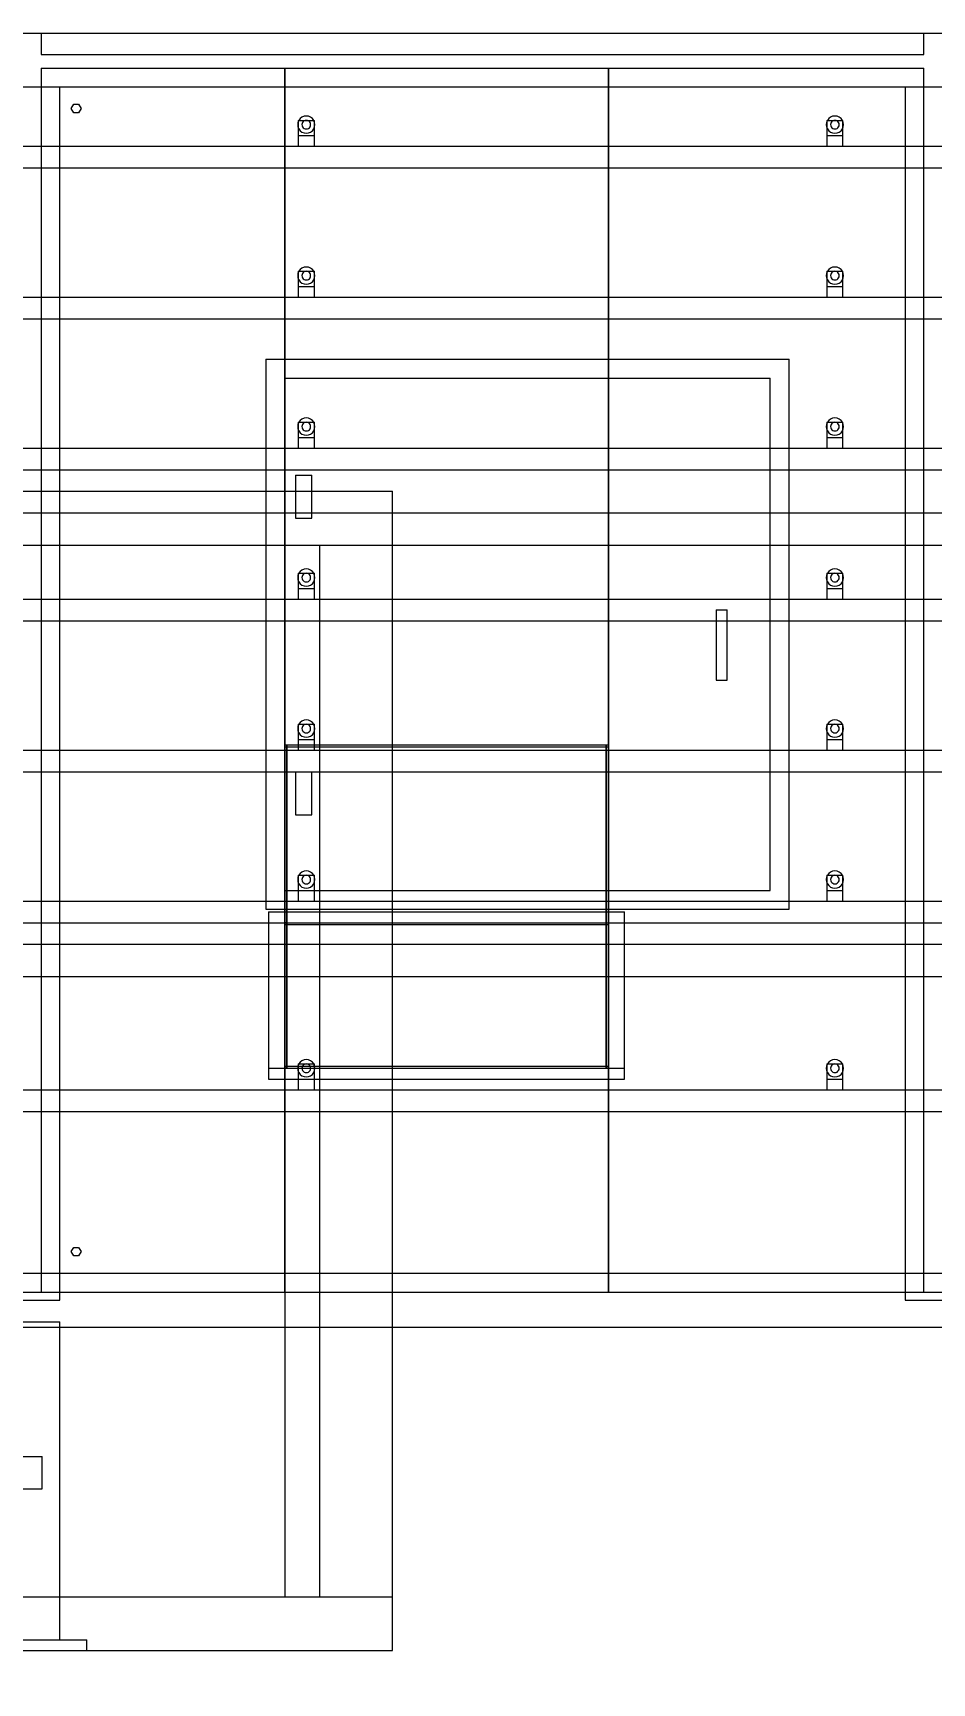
# Model space of a CAD drawing. Header units: millimetres. Extents: x -2500 to 58855, y -53268 to 6837.
# Drawn here: x 41050 to 42717, y -60 to 3000 of the extents above; entities that cross this region are included whole.
import ezdxf

# ---------------------------------------------------------------- set-up
doc = ezdxf.new("R2010")
doc.units = ezdxf.units.MM
doc.layers.add('COTAS_P', color=1, linetype='Continuous', lineweight=0)
doc.layers.add('lateral_secador', color=7, linetype='Continuous', lineweight=0)
doc.dimstyles.new('R19_100', dxfattribs={"dimtxt": 250, "dimasz": 150, "dimexe": 150, "dimexo": 80, "dimgap": 100, "dimtad": 1, "dimtih": 1, "dimtoh": 1, "dimdsep": 46, "dimcen": 0.09, "dimadec": 0, "dimazin": 0, "dimtfac": 1, "dimtdec": 4, "dimtofl": 0, "dimtmove": 0, "dimatfit": 3, "dimfxl": 1, "dimtolj": 1, "dimtzin": 0, "dimarcsym": 0})

# ---------------------------------------------------------------- blocks, each defined once
blk = doc.blocks.new('*D22')
at = {"layer": 'COTAS_P', "color": 0, "lineweight": -2, "transparency": 16777216}
for p, q in [((37717.1, -80), (37717.1, -1050)), ((57717.1, -80), (57717.1, -1050)), ((37867.1, -900), (57567.1, -900))]:
    blk.add_line(p, q, dxfattribs=at)
at = {"layer": 'COTAS_P', "color": 0, "transparency": 16777216}
for points in [[(37867.1, -875), (37867.1, -925), (37717.1, -900)], [(57567.1, -875), (57567.1, -925), (57717.1, -900)]]:
    blk.add_solid(points, dxfattribs=at)
at = {"layer": 'Defpoints', "color": 0, "transparency": 16777216}
for p in [(37717.1, 0), (57717.1, 0), (57717.1, -900)]:
    blk.add_point(p, dxfattribs=at)
blk = doc.blocks.new('*D24')
at = {"layer": 'COTAS_P', "color": 0, "lineweight": -2, "transparency": 16777216}
for p, q in [((112.7, -80), (112.7, -2650)), ((58855.1, -80), (58855.1, -2650)), ((262.7, -2500), (58705.1, -2500))]:
    blk.add_line(p, q, dxfattribs=at)
at = {"layer": 'COTAS_P', "color": 0, "transparency": 16777216}
for points in [[(262.7, -2475), (262.7, -2525), (112.7, -2500)], [(58705.1, -2475), (58705.1, -2525), (58855.1, -2500)]]:
    blk.add_solid(points, dxfattribs=at)
at = {"layer": 'Defpoints', "color": 0, "transparency": 16777216}
for p in [(112.7, 0), (58855.1, 0), (58855.1, -2500)]:
    blk.add_point(p, dxfattribs=at)

msp = doc.modelspace()

# ---------------------------------------------------------------- linework, layer by layer
at = {"layer": 'lateral_secador'}
for p, q in [((37717.116, 3000), (57717.116, 3000)), ((41065.449, 3000), (42702.116, 3000)), ((41065.449, 3000), (41065.449, 2960)), ((42702.116, 2960), (42702.116, 3000)), ((41065.449, 2960), (42702.116, 2960)), ((41065.449, 2935), (42702.116, 2935)), ((41065.449, 2935), (41065.449, 665)), ((41065.449, 2935), (41517.116, 2935)), ((41517.116, 665), (41517.116, 2935)), ((41517.116, 2935), (42117.116, 2935)), ((41517.116, 2935), (41517.116, 1350)), ((42117.116, 2935), (42702.116, 2935)), ((42117.116, 2935), (42117.116, 665)), ((42117.116, 1350), (42117.116, 2935)), ((42702.116, 665), (42702.116, 2935)), ((37717.116, 2900), (57717.116, 2900)), ((41000.449, 2900), (41100.449, 2900)), ((41100.449, 650), (41100.449, 2900)), ((42667.116, 2900), (42767.116, 2900)), ((42667.116, 2900), (42667.116, 650)), ((41121.449, 2860), (41125.949, 2867.794)), ((41125.949, 2852.206), (41121.449, 2860)), ((41125.949, 2867.794), (41134.949, 2867.794)), ((41134.949, 2852.206), (41125.949, 2852.206)), ((41134.949, 2867.794), (41139.449, 2860)), ((41139.449, 2860), (41134.949, 2852.206)), ((41557.116, 2846), (41552.975, 2845.455)), ((41561.257, 2845.455), (41557.116, 2846)), ((42537.116, 2846), (42532.975, 2845.455)), ((42541.257, 2845.455), (42537.116, 2846)), ((41541.661, 2834.141), (41541.116, 2830)), ((41541.116, 2830), (41541.661, 2825.859)), ((41543.259, 2838), (41541.661, 2834.141)), ((41541.661, 2825.859), (41543.259, 2822)), ((41542.116, 2838), (41572.116, 2838)), ((41542.116, 2838), (41542.116, 2810)), ((41545.802, 2841.314), (41543.259, 2838)), ((41543.259, 2822), (41545.802, 2818.686)), ((41549.116, 2843.856), (41545.802, 2841.314)), ((41545.802, 2818.686), (41549.116, 2816.144)), ((41552.975, 2845.455), (41549.116, 2843.856)), ((41549.388, 2832.071), (41549.116, 2830)), ((41549.116, 2830), (41549.388, 2827.929)), ((41549.116, 2816.144), (41552.975, 2814.545)), ((41550.188, 2834), (41549.388, 2832.071)), ((41549.388, 2827.929), (41550.188, 2826)), ((41551.459, 2835.657), (41550.188, 2834)), ((41550.188, 2826), (41551.459, 2824.343)), ((41553.116, 2836.928), (41551.459, 2835.657)), ((41551.459, 2824.343), (41553.116, 2823.072)), ((41555.045, 2837.727), (41553.116, 2836.928)), ((41553.116, 2823.072), (41555.045, 2822.273)), ((41557.116, 2838), (41555.045, 2837.727)), ((41555.045, 2822.273), (41557.116, 2822)), ((41559.186, 2837.727), (41557.116, 2838)), ((41557.116, 2822), (41559.186, 2822.273)), ((41561.116, 2836.928), (41559.186, 2837.727)), ((41559.186, 2822.273), (41561.116, 2823.072)), ((41562.773, 2835.657), (41561.116, 2836.928)), ((41561.116, 2823.072), (41562.773, 2824.343)), ((41565.116, 2843.856), (41561.257, 2845.455)), ((41561.257, 2814.545), (41565.116, 2816.144)), ((41564.044, 2834), (41562.773, 2835.657)), ((41562.773, 2824.343), (41564.044, 2826)), ((41564.843, 2832.071), (41564.044, 2834)), ((41564.044, 2826), (41564.843, 2827.929)), ((41565.116, 2830), (41564.843, 2832.071)), ((41564.843, 2827.929), (41565.116, 2830)), ((41568.43, 2841.314), (41565.116, 2843.856)), ((41565.116, 2816.144), (41568.43, 2818.686)), ((41570.972, 2838), (41568.43, 2841.314)), ((41568.43, 2818.686), (41570.972, 2822)), ((41572.571, 2834.141), (41570.972, 2838)), ((41570.972, 2822), (41572.571, 2825.859)), ((41572.116, 2810), (41572.116, 2838)), ((41573.116, 2830), (41572.571, 2834.141)), ((41572.571, 2825.859), (41573.116, 2830)), ((42521.661, 2834.141), (42521.116, 2830)), ((42521.116, 2830), (42521.661, 2825.859)), ((42523.259, 2838), (42521.661, 2834.141)), ((42521.661, 2825.859), (42523.259, 2822)), ((42522.116, 2838), (42552.116, 2838)), ((42522.116, 2838), (42522.116, 2810)), ((42525.802, 2841.314), (42523.259, 2838)), ((42523.259, 2822), (42525.802, 2818.686)), ((42529.116, 2843.856), (42525.802, 2841.314)), ((42525.802, 2818.686), (42529.116, 2816.144)), ((42532.975, 2845.455), (42529.116, 2843.856)), ((42529.388, 2832.071), (42529.116, 2830)), ((42529.116, 2830), (42529.388, 2827.929)), ((42529.116, 2816.144), (42532.975, 2814.545)), ((42530.188, 2834), (42529.388, 2832.071)), ((42529.388, 2827.929), (42530.188, 2826)), ((42531.459, 2835.657), (42530.188, 2834)), ((42530.188, 2826), (42531.459, 2824.343)), ((42533.116, 2836.928), (42531.459, 2835.657)), ((42531.459, 2824.343), (42533.116, 2823.072)), ((42535.045, 2837.727), (42533.116, 2836.928)), ((42533.116, 2823.072), (42535.045, 2822.273)), ((42537.116, 2838), (42535.045, 2837.727)), ((42535.045, 2822.273), (42537.116, 2822)), ((42539.186, 2837.727), (42537.116, 2838)), ((42537.116, 2822), (42539.186, 2822.273)), ((42541.116, 2836.928), (42539.186, 2837.727)), ((42539.186, 2822.273), (42541.116, 2823.072)), ((42542.773, 2835.657), (42541.116, 2836.928)), ((42541.116, 2823.072), (42542.773, 2824.343)), ((42545.116, 2843.856), (42541.257, 2845.455)), ((42541.257, 2814.545), (42545.116, 2816.144)), ((42544.044, 2834), (42542.773, 2835.657)), ((42542.773, 2824.343), (42544.044, 2826)), ((42544.843, 2832.071), (42544.044, 2834)), ((42544.044, 2826), (42544.843, 2827.929)), ((42545.116, 2830), (42544.843, 2832.071)), ((42544.843, 2827.929), (42545.116, 2830)), ((42548.43, 2841.314), (42545.116, 2843.856)), ((42545.116, 2816.144), (42548.43, 2818.686)), ((42550.972, 2838), (42548.43, 2841.314)), ((42548.43, 2818.686), (42550.972, 2822)), ((42552.571, 2834.141), (42550.972, 2838)), ((42550.972, 2822), (42552.571, 2825.859)), ((42552.116, 2810), (42552.116, 2838)), ((42553.116, 2830), (42552.571, 2834.141)), ((42552.571, 2825.859), (42553.116, 2830)), ((38067.116, 2790), (57367.116, 2790)), ((41542.116, 2810), (41572.116, 2810)), ((41542.116, 2810), (41542.116, 2790)), ((41542.116, 2790), (41572.116, 2790)), ((41552.975, 2814.545), (41557.116, 2814)), ((41557.116, 2814), (41561.257, 2814.545)), ((41572.116, 2790), (41572.116, 2810)), ((42522.116, 2810), (42552.116, 2810)), ((42522.116, 2810), (42522.116, 2790)), ((42522.116, 2790), (42552.116, 2790)), ((42532.975, 2814.545), (42537.116, 2814)), ((42537.116, 2814), (42541.257, 2814.545)), ((42552.116, 2790), (42552.116, 2810)), ((38067.116, 2750), (57367.116, 2750)), ((41541.661, 2554.141), (41541.116, 2550)), ((41541.116, 2550), (41541.661, 2545.859)), ((41543.259, 2558), (41541.661, 2554.141)), ((41541.661, 2545.859), (41543.259, 2542)), ((41542.116, 2558), (41572.116, 2558)), ((41542.116, 2558), (41542.116, 2530)), ((41545.802, 2561.314), (41543.259, 2558)), ((41543.259, 2542), (41545.802, 2538.686)), ((41549.116, 2563.856), (41545.802, 2561.314)), ((41552.975, 2565.455), (41549.116, 2563.856)), ((41549.388, 2552.071), (41549.116, 2550)), ((41549.116, 2550), (41549.388, 2547.929)), ((41550.188, 2554), (41549.388, 2552.071)), ((41549.388, 2547.929), (41550.188, 2546)), ((41551.459, 2555.657), (41550.188, 2554)), ((41550.188, 2546), (41551.459, 2544.343)), ((41553.116, 2556.928), (41551.459, 2555.657)), ((41551.459, 2544.343), (41553.116, 2543.072)), ((41557.116, 2566), (41552.975, 2565.455)), ((41555.045, 2557.727), (41553.116, 2556.928)), ((41553.116, 2543.072), (41555.045, 2542.273)), ((41557.116, 2558), (41555.045, 2557.727)), ((41555.045, 2542.273), (41557.116, 2542)), ((41561.257, 2565.455), (41557.116, 2566)), ((41559.186, 2557.727), (41557.116, 2558)), ((41557.116, 2542), (41559.186, 2542.273)), ((41561.116, 2556.928), (41559.186, 2557.727)), ((41559.186, 2542.273), (41561.116, 2543.072)), ((41562.773, 2555.657), (41561.116, 2556.928)), ((41561.116, 2543.072), (41562.773, 2544.343)), ((41565.116, 2563.856), (41561.257, 2565.455)), ((41564.044, 2554), (41562.773, 2555.657)), ((41562.773, 2544.343), (41564.044, 2546)), ((41564.843, 2552.071), (41564.044, 2554)), ((41564.044, 2546), (41564.843, 2547.929)), ((41565.116, 2550), (41564.843, 2552.071)), ((41564.843, 2547.929), (41565.116, 2550)), ((41568.43, 2561.314), (41565.116, 2563.856)), ((41570.972, 2558), (41568.43, 2561.314)), ((41568.43, 2538.686), (41570.972, 2542)), ((41572.571, 2554.141), (41570.972, 2558)), ((41570.972, 2542), (41572.571, 2545.859)), ((41572.116, 2530), (41572.116, 2558)), ((41573.116, 2550), (41572.571, 2554.141)), ((41572.571, 2545.859), (41573.116, 2550)), ((42521.661, 2554.141), (42521.116, 2550)), ((42521.116, 2550), (42521.661, 2545.859)), ((42523.259, 2558), (42521.661, 2554.141)), ((42521.661, 2545.859), (42523.259, 2542)), ((42522.116, 2558), (42552.116, 2558)), ((42522.116, 2558), (42522.116, 2530)), ((42525.802, 2561.314), (42523.259, 2558)), ((42523.259, 2542), (42525.802, 2538.686)), ((42529.116, 2563.856), (42525.802, 2561.314)), ((42532.975, 2565.455), (42529.116, 2563.856)), ((42529.388, 2552.071), (42529.116, 2550)), ((42529.116, 2550), (42529.388, 2547.929)), ((42530.188, 2554), (42529.388, 2552.071)), ((42529.388, 2547.929), (42530.188, 2546)), ((42531.459, 2555.657), (42530.188, 2554)), ((42530.188, 2546), (42531.459, 2544.343)), ((42533.116, 2556.928), (42531.459, 2555.657)), ((42531.459, 2544.343), (42533.116, 2543.072)), ((42537.116, 2566), (42532.975, 2565.455)), ((42535.045, 2557.727), (42533.116, 2556.928)), ((42533.116, 2543.072), (42535.045, 2542.273)), ((42537.116, 2558), (42535.045, 2557.727)), ((42535.045, 2542.273), (42537.116, 2542)), ((42541.257, 2565.455), (42537.116, 2566)), ((42539.186, 2557.727), (42537.116, 2558)), ((42537.116, 2542), (42539.186, 2542.273)), ((42541.116, 2556.928), (42539.186, 2557.727)), ((42539.186, 2542.273), (42541.116, 2543.072)), ((42542.773, 2555.657), (42541.116, 2556.928)), ((42541.116, 2543.072), (42542.773, 2544.343)), ((42545.116, 2563.856), (42541.257, 2565.455)), ((42544.044, 2554), (42542.773, 2555.657)), ((42542.773, 2544.343), (42544.044, 2546)), ((42544.843, 2552.071), (42544.044, 2554)), ((42544.044, 2546), (42544.843, 2547.929)), ((42545.116, 2550), (42544.843, 2552.071)), ((42544.843, 2547.929), (42545.116, 2550)), ((42548.43, 2561.314), (42545.116, 2563.856)), ((42550.972, 2558), (42548.43, 2561.314)), ((42548.43, 2538.686), (42550.972, 2542)), ((42552.571, 2554.141), (42550.972, 2558)), ((42550.972, 2542), (42552.571, 2545.859)), ((42552.116, 2530), (42552.116, 2558)), ((42553.116, 2550), (42552.571, 2554.141)), ((42552.571, 2545.859), (42553.116, 2550)), ((38067.116, 2510), (57367.116, 2510)), ((41542.116, 2530), (41572.116, 2530)), ((41542.116, 2530), (41542.116, 2510)), ((41542.116, 2510), (41572.116, 2510)), ((41545.802, 2538.686), (41549.116, 2536.144)), ((41549.116, 2536.144), (41552.975, 2534.545)), ((41552.975, 2534.545), (41557.116, 2534)), ((41557.116, 2534), (41561.257, 2534.545)), ((41561.257, 2534.545), (41565.116, 2536.144)), ((41565.116, 2536.144), (41568.43, 2538.686)), ((41572.116, 2510), (41572.116, 2530)), ((42522.116, 2530), (42552.116, 2530)), ((42522.116, 2530), (42522.116, 2510)), ((42522.116, 2510), (42552.116, 2510)), ((42525.802, 2538.686), (42529.116, 2536.144)), ((42529.116, 2536.144), (42532.975, 2534.545)), ((42532.975, 2534.545), (42537.116, 2534)), ((42537.116, 2534), (42541.257, 2534.545)), ((42541.257, 2534.545), (42545.116, 2536.144)), ((42545.116, 2536.144), (42548.43, 2538.686)), ((42552.116, 2510), (42552.116, 2530)), ((38067.116, 2470), (57367.116, 2470)), ((41482.116, 2395), (42452.116, 2395)), ((41482.116, 2395), (41482.116, 1375)), ((42452.116, 1375), (42452.116, 2395)), ((41517.116, 2360), (42417.116, 2360)), ((41517.116, 2360), (41517.116, 1410)), ((42417.116, 1410), (42417.116, 2360)), ((41541.661, 2274.141), (41541.116, 2270)), ((41541.116, 2270), (41541.661, 2265.859)), ((41543.259, 2278), (41541.661, 2274.141)), ((41541.661, 2265.859), (41543.259, 2262)), ((41542.116, 2278), (41572.116, 2278)), ((41542.116, 2278), (41542.116, 2250)), ((41545.802, 2281.314), (41543.259, 2278)), ((41549.116, 2283.856), (41545.802, 2281.314)), ((41552.975, 2285.455), (41549.116, 2283.856)), ((41549.388, 2272.071), (41549.116, 2270)), ((41549.116, 2270), (41549.388, 2267.929)), ((41550.188, 2274), (41549.388, 2272.071)), ((41549.388, 2267.929), (41550.188, 2266)), ((41551.459, 2275.657), (41550.188, 2274)), ((41550.188, 2266), (41551.459, 2264.343)), ((41553.116, 2276.928), (41551.459, 2275.657)), ((41557.116, 2286), (41552.975, 2285.455)), ((41555.045, 2277.727), (41553.116, 2276.928)), ((41557.116, 2278), (41555.045, 2277.727)), ((41561.257, 2285.455), (41557.116, 2286)), ((41559.186, 2277.727), (41557.116, 2278)), ((41561.116, 2276.928), (41559.186, 2277.727)), ((41562.773, 2275.657), (41561.116, 2276.928)), ((41565.116, 2283.856), (41561.257, 2285.455)), ((41564.044, 2274), (41562.773, 2275.657)), ((41562.773, 2264.343), (41564.044, 2266)), ((41564.843, 2272.071), (41564.044, 2274)), ((41564.044, 2266), (41564.843, 2267.929)), ((41565.116, 2270), (41564.843, 2272.071)), ((41564.843, 2267.929), (41565.116, 2270)), ((41568.43, 2281.314), (41565.116, 2283.856)), ((41570.972, 2278), (41568.43, 2281.314)), ((41572.571, 2274.141), (41570.972, 2278)), ((41570.972, 2262), (41572.571, 2265.859)), ((41572.116, 2250), (41572.116, 2278)), ((41573.116, 2270), (41572.571, 2274.141)), ((41572.571, 2265.859), (41573.116, 2270)), ((42521.661, 2274.141), (42521.116, 2270)), ((42521.116, 2270), (42521.661, 2265.859)), ((42523.259, 2278), (42521.661, 2274.141)), ((42521.661, 2265.859), (42523.259, 2262)), ((42522.116, 2278), (42552.116, 2278)), ((42522.116, 2278), (42522.116, 2250)), ((42525.802, 2281.314), (42523.259, 2278)), ((42529.116, 2283.856), (42525.802, 2281.314)), ((42532.975, 2285.455), (42529.116, 2283.856)), ((42529.388, 2272.071), (42529.116, 2270)), ((42529.116, 2270), (42529.388, 2267.929)), ((42530.188, 2274), (42529.388, 2272.071)), ((42529.388, 2267.929), (42530.188, 2266)), ((42531.459, 2275.657), (42530.188, 2274)), ((42530.188, 2266), (42531.459, 2264.343)), ((42533.116, 2276.928), (42531.459, 2275.657)), ((42537.116, 2286), (42532.975, 2285.455)), ((42535.045, 2277.727), (42533.116, 2276.928)), ((42537.116, 2278), (42535.045, 2277.727)), ((42541.257, 2285.455), (42537.116, 2286)), ((42539.186, 2277.727), (42537.116, 2278)), ((42541.116, 2276.928), (42539.186, 2277.727)), ((42542.773, 2275.657), (42541.116, 2276.928)), ((42545.116, 2283.856), (42541.257, 2285.455)), ((42544.044, 2274), (42542.773, 2275.657)), ((42542.773, 2264.343), (42544.044, 2266)), ((42544.843, 2272.071), (42544.044, 2274)), ((42544.044, 2266), (42544.843, 2267.929)), ((42545.116, 2270), (42544.843, 2272.071)), ((42544.843, 2267.929), (42545.116, 2270)), ((42548.43, 2281.314), (42545.116, 2283.856)), ((42550.972, 2278), (42548.43, 2281.314)), ((42552.571, 2274.141), (42550.972, 2278)), ((42550.972, 2262), (42552.571, 2265.859)), ((42552.116, 2250), (42552.116, 2278)), ((42553.116, 2270), (42552.571, 2274.141)), ((42552.571, 2265.859), (42553.116, 2270)), ((41542.116, 2250), (41572.116, 2250)), ((41542.116, 2250), (41542.116, 2230)), ((41543.259, 2262), (41545.802, 2258.686)), ((41545.802, 2258.686), (41549.116, 2256.144)), ((41549.116, 2256.144), (41552.975, 2254.545)), ((41551.459, 2264.343), (41553.116, 2263.072)), ((41552.975, 2254.545), (41557.116, 2254)), ((41553.116, 2263.072), (41555.045, 2262.273)), ((41555.045, 2262.273), (41557.116, 2262)), ((41557.116, 2262), (41559.186, 2262.273)), ((41557.116, 2254), (41561.257, 2254.545)), ((41559.186, 2262.273), (41561.116, 2263.072)), ((41561.116, 2263.072), (41562.773, 2264.343)), ((41561.257, 2254.545), (41565.116, 2256.144)), ((41565.116, 2256.144), (41568.43, 2258.686)), ((41568.43, 2258.686), (41570.972, 2262)), ((41572.116, 2230), (41572.116, 2250)), ((42522.116, 2250), (42552.116, 2250)), ((42522.116, 2250), (42522.116, 2230)), ((42523.259, 2262), (42525.802, 2258.686)), ((42525.802, 2258.686), (42529.116, 2256.144)), ((42529.116, 2256.144), (42532.975, 2254.545)), ((42531.459, 2264.343), (42533.116, 2263.072)), ((42532.975, 2254.545), (42537.116, 2254)), ((42533.116, 2263.072), (42535.045, 2262.273)), ((42535.045, 2262.273), (42537.116, 2262)), ((42537.116, 2262), (42539.186, 2262.273)), ((42537.116, 2254), (42541.257, 2254.545)), ((42539.186, 2262.273), (42541.116, 2263.072)), ((42541.116, 2263.072), (42542.773, 2264.343)), ((42541.257, 2254.545), (42545.116, 2256.144)), ((42545.116, 2256.144), (42548.43, 2258.686)), ((42548.43, 2258.686), (42550.972, 2262)), ((42552.116, 2230), (42552.116, 2250)), ((38067.116, 2230), (57367.116, 2230)), ((41542.116, 2230), (41572.116, 2230)), ((42522.116, 2230), (42552.116, 2230)), ((38067.116, 2190), (57367.116, 2190)), ((41537.116, 2180), (41567.116, 2180)), ((41537.116, 2180), (41537.116, 2100)), ((41567.116, 2100), (41567.116, 2180)), ((38717.116, 2150), (41717.116, 2150)), ((41717.116, 100), (41717.116, 2150)), ((37717.116, 2110), (57717.116, 2110)), ((41537.116, 2100), (41567.116, 2100)), ((37717.116, 2050), (57717.116, 2050)), ((41517.116, 2050), (41582.116, 2050)), ((41517.116, 2050), (41517.116, 100)), ((41582.116, 100), (41582.116, 2050)), ((41541.661, 1994.141), (41541.116, 1990)), ((41541.116, 1990), (41541.661, 1985.859)), ((41543.259, 1998), (41541.661, 1994.141)), ((41542.116, 1998), (41572.116, 1998)), ((41542.116, 1998), (41542.116, 1970)), ((41545.802, 2001.314), (41543.259, 1998)), ((41549.116, 2003.856), (41545.802, 2001.314)), ((41552.975, 2005.455), (41549.116, 2003.856)), ((41549.388, 1992.071), (41549.116, 1990)), ((41549.116, 1990), (41549.388, 1987.929)), ((41550.188, 1994), (41549.388, 1992.071)), ((41551.459, 1995.657), (41550.188, 1994)), ((41553.116, 1996.928), (41551.459, 1995.657)), ((41557.116, 2006), (41552.975, 2005.455)), ((41555.045, 1997.727), (41553.116, 1996.928)), ((41557.116, 1998), (41555.045, 1997.727)), ((41561.257, 2005.455), (41557.116, 2006)), ((41559.186, 1997.727), (41557.116, 1998)), ((41561.116, 1996.928), (41559.186, 1997.727)), ((41562.773, 1995.657), (41561.116, 1996.928)), ((41565.116, 2003.856), (41561.257, 2005.455)), ((41564.044, 1994), (41562.773, 1995.657)), ((41564.843, 1992.071), (41564.044, 1994)), ((41565.116, 1990), (41564.843, 1992.071)), ((41564.843, 1987.929), (41565.116, 1990)), ((41568.43, 2001.314), (41565.116, 2003.856)), ((41570.972, 1998), (41568.43, 2001.314)), ((41572.571, 1994.141), (41570.972, 1998)), ((41572.116, 1970), (41572.116, 1998)), ((41573.116, 1990), (41572.571, 1994.141)), ((41572.571, 1985.859), (41573.116, 1990)), ((42521.661, 1994.141), (42521.116, 1990)), ((42521.116, 1990), (42521.661, 1985.859)), ((42523.259, 1998), (42521.661, 1994.141)), ((42522.116, 1998), (42552.116, 1998)), ((42522.116, 1998), (42522.116, 1970)), ((42525.802, 2001.314), (42523.259, 1998)), ((42529.116, 2003.856), (42525.802, 2001.314)), ((42532.975, 2005.455), (42529.116, 2003.856)), ((42529.388, 1992.071), (42529.116, 1990)), ((42529.116, 1990), (42529.388, 1987.929)), ((42530.188, 1994), (42529.388, 1992.071)), ((42531.459, 1995.657), (42530.188, 1994)), ((42533.116, 1996.928), (42531.459, 1995.657)), ((42537.116, 2006), (42532.975, 2005.455)), ((42535.045, 1997.727), (42533.116, 1996.928)), ((42537.116, 1998), (42535.045, 1997.727)), ((42541.257, 2005.455), (42537.116, 2006)), ((42539.186, 1997.727), (42537.116, 1998)), ((42541.116, 1996.928), (42539.186, 1997.727)), ((42542.773, 1995.657), (42541.116, 1996.928)), ((42545.116, 2003.856), (42541.257, 2005.455)), ((42544.044, 1994), (42542.773, 1995.657)), ((42544.843, 1992.071), (42544.044, 1994)), ((42545.116, 1990), (42544.843, 1992.071)), ((42544.843, 1987.929), (42545.116, 1990)), ((42548.43, 2001.314), (42545.116, 2003.856)), ((42550.972, 1998), (42548.43, 2001.314)), ((42552.571, 1994.141), (42550.972, 1998)), ((42552.116, 1970), (42552.116, 1998)), ((42553.116, 1990), (42552.571, 1994.141)), ((42552.571, 1985.859), (42553.116, 1990)), ((41541.661, 1985.859), (41543.259, 1982)), ((41542.116, 1970), (41572.116, 1970)), ((41542.116, 1970), (41542.116, 1950)), ((41543.259, 1982), (41545.802, 1978.686)), ((41545.802, 1978.686), (41549.116, 1976.144)), ((41549.116, 1976.144), (41552.975, 1974.545)), ((41549.388, 1987.929), (41550.188, 1986)), ((41550.188, 1986), (41551.459, 1984.343)), ((41551.459, 1984.343), (41553.116, 1983.072)), ((41552.975, 1974.545), (41557.116, 1974)), ((41553.116, 1983.072), (41555.045, 1982.273)), ((41555.045, 1982.273), (41557.116, 1982)), ((41557.116, 1982), (41559.186, 1982.273)), ((41557.116, 1974), (41561.257, 1974.545)), ((41559.186, 1982.273), (41561.116, 1983.072)), ((41561.116, 1983.072), (41562.773, 1984.343)), ((41561.257, 1974.545), (41565.116, 1976.144)), ((41562.773, 1984.343), (41564.044, 1986)), ((41564.044, 1986), (41564.843, 1987.929)), ((41565.116, 1976.144), (41568.43, 1978.686)), ((41568.43, 1978.686), (41570.972, 1982)), ((41570.972, 1982), (41572.571, 1985.859)), ((41572.116, 1950), (41572.116, 1970)), ((42521.661, 1985.859), (42523.259, 1982)), ((42522.116, 1970), (42552.116, 1970)), ((42522.116, 1970), (42522.116, 1950)), ((42523.259, 1982), (42525.802, 1978.686)), ((42525.802, 1978.686), (42529.116, 1976.144)), ((42529.116, 1976.144), (42532.975, 1974.545)), ((42529.388, 1987.929), (42530.188, 1986)), ((42530.188, 1986), (42531.459, 1984.343)), ((42531.459, 1984.343), (42533.116, 1983.072)), ((42532.975, 1974.545), (42537.116, 1974)), ((42533.116, 1983.072), (42535.045, 1982.273)), ((42535.045, 1982.273), (42537.116, 1982)), ((42537.116, 1982), (42539.186, 1982.273)), ((42537.116, 1974), (42541.257, 1974.545)), ((42539.186, 1982.273), (42541.116, 1983.072)), ((42541.116, 1983.072), (42542.773, 1984.343)), ((42541.257, 1974.545), (42545.116, 1976.144)), ((42542.773, 1984.343), (42544.044, 1986)), ((42544.044, 1986), (42544.843, 1987.929)), ((42545.116, 1976.144), (42548.43, 1978.686)), ((42548.43, 1978.686), (42550.972, 1982)), ((42550.972, 1982), (42552.571, 1985.859)), ((42552.116, 1950), (42552.116, 1970)), ((38067.116, 1950), (57367.116, 1950)), ((41542.116, 1950), (41572.116, 1950)), ((42317.116, 1930), (42337.116, 1930)), ((42317.116, 1930), (42317.116, 1800)), ((42337.116, 1800), (42337.116, 1930)), ((42522.116, 1950), (42552.116, 1950)), ((38067.116, 1910), (57367.116, 1910)), ((42317.116, 1800), (42337.116, 1800)), ((41541.661, 1714.141), (41541.116, 1710)), ((41543.259, 1718), (41541.661, 1714.141)), ((41542.116, 1718), (41572.116, 1718)), ((41542.116, 1718), (41542.116, 1690)), ((41545.802, 1721.314), (41543.259, 1718)), ((41549.116, 1723.856), (41545.802, 1721.314)), ((41552.975, 1725.455), (41549.116, 1723.856)), ((41550.188, 1714), (41549.388, 1712.071)), ((41551.459, 1715.657), (41550.188, 1714)), ((41553.116, 1716.928), (41551.459, 1715.657)), ((41557.116, 1726), (41552.975, 1725.455)), ((41555.045, 1717.727), (41553.116, 1716.928)), ((41557.116, 1718), (41555.045, 1717.727)), ((41561.257, 1725.455), (41557.116, 1726)), ((41559.186, 1717.727), (41557.116, 1718)), ((41561.116, 1716.928), (41559.186, 1717.727)), ((41562.773, 1715.657), (41561.116, 1716.928)), ((41565.116, 1723.856), (41561.257, 1725.455)), ((41564.044, 1714), (41562.773, 1715.657)), ((41564.843, 1712.071), (41564.044, 1714)), ((41568.43, 1721.314), (41565.116, 1723.856)), ((41570.972, 1718), (41568.43, 1721.314)), ((41572.571, 1714.141), (41570.972, 1718)), ((41572.116, 1690), (41572.116, 1718)), ((41573.116, 1710), (41572.571, 1714.141)), ((42521.661, 1714.141), (42521.116, 1710)), ((42523.259, 1718), (42521.661, 1714.141)), ((42522.116, 1718), (42552.116, 1718)), ((42522.116, 1718), (42522.116, 1690)), ((42525.802, 1721.314), (42523.259, 1718)), ((42529.116, 1723.856), (42525.802, 1721.314)), ((42532.975, 1725.455), (42529.116, 1723.856)), ((42530.188, 1714), (42529.388, 1712.071)), ((42531.459, 1715.657), (42530.188, 1714)), ((42533.116, 1716.928), (42531.459, 1715.657)), ((42537.116, 1726), (42532.975, 1725.455)), ((42535.045, 1717.727), (42533.116, 1716.928)), ((42537.116, 1718), (42535.045, 1717.727)), ((42541.257, 1725.455), (42537.116, 1726)), ((42539.186, 1717.727), (42537.116, 1718)), ((42541.116, 1716.928), (42539.186, 1717.727)), ((42542.773, 1715.657), (42541.116, 1716.928)), ((42545.116, 1723.856), (42541.257, 1725.455)), ((42544.044, 1714), (42542.773, 1715.657)), ((42544.843, 1712.071), (42544.044, 1714)), ((42548.43, 1721.314), (42545.116, 1723.856)), ((42550.972, 1718), (42548.43, 1721.314)), ((42552.571, 1714.141), (42550.972, 1718)), ((42552.116, 1690), (42552.116, 1718)), ((42553.116, 1710), (42552.571, 1714.141)), ((41541.116, 1710), (41541.661, 1705.859)), ((41541.661, 1705.859), (41543.259, 1702)), ((41542.116, 1690), (41572.116, 1690)), ((41542.116, 1690), (41542.116, 1670)), ((41543.259, 1702), (41545.802, 1698.686)), ((41545.802, 1698.686), (41549.116, 1696.144)), ((41549.388, 1712.071), (41549.116, 1710)), ((41549.116, 1710), (41549.388, 1707.929)), ((41549.116, 1696.144), (41552.975, 1694.545)), ((41549.388, 1707.929), (41550.188, 1706)), ((41550.188, 1706), (41551.459, 1704.343)), ((41551.459, 1704.343), (41553.116, 1703.072)), ((41552.975, 1694.545), (41557.116, 1694)), ((41553.116, 1703.072), (41555.045, 1702.273)), ((41555.045, 1702.273), (41557.116, 1702)), ((41557.116, 1702), (41559.186, 1702.273)), ((41557.116, 1694), (41561.257, 1694.545)), ((41559.186, 1702.273), (41561.116, 1703.072)), ((41561.116, 1703.072), (41562.773, 1704.343)), ((41561.257, 1694.545), (41565.116, 1696.144)), ((41562.773, 1704.343), (41564.044, 1706)), ((41564.044, 1706), (41564.843, 1707.929)), ((41565.116, 1710), (41564.843, 1712.071)), ((41564.843, 1707.929), (41565.116, 1710)), ((41565.116, 1696.144), (41568.43, 1698.686)), ((41568.43, 1698.686), (41570.972, 1702)), ((41570.972, 1702), (41572.571, 1705.859)), ((41572.116, 1670), (41572.116, 1690)), ((41572.571, 1705.859), (41573.116, 1710)), ((42521.116, 1710), (42521.661, 1705.859)), ((42521.661, 1705.859), (42523.259, 1702)), ((42522.116, 1690), (42552.116, 1690)), ((42522.116, 1690), (42522.116, 1670)), ((42523.259, 1702), (42525.802, 1698.686)), ((42525.802, 1698.686), (42529.116, 1696.144)), ((42529.388, 1712.071), (42529.116, 1710)), ((42529.116, 1710), (42529.388, 1707.929)), ((42529.116, 1696.144), (42532.975, 1694.545)), ((42529.388, 1707.929), (42530.188, 1706)), ((42530.188, 1706), (42531.459, 1704.343)), ((42531.459, 1704.343), (42533.116, 1703.072)), ((42532.975, 1694.545), (42537.116, 1694)), ((42533.116, 1703.072), (42535.045, 1702.273)), ((42535.045, 1702.273), (42537.116, 1702)), ((42537.116, 1702), (42539.186, 1702.273)), ((42537.116, 1694), (42541.257, 1694.545)), ((42539.186, 1702.273), (42541.116, 1703.072)), ((42541.116, 1703.072), (42542.773, 1704.343)), ((42541.257, 1694.545), (42545.116, 1696.144)), ((42542.773, 1704.343), (42544.044, 1706)), ((42544.044, 1706), (42544.843, 1707.929)), ((42545.116, 1710), (42544.843, 1712.071)), ((42544.843, 1707.929), (42545.116, 1710)), ((42545.116, 1696.144), (42548.43, 1698.686)), ((42548.43, 1698.686), (42550.972, 1702)), ((42550.972, 1702), (42552.571, 1705.859)), ((42552.116, 1670), (42552.116, 1690)), ((42552.571, 1705.859), (42553.116, 1710)), ((38067.116, 1670), (57367.116, 1670)), ((41517.116, 1680), (42117.116, 1680)), ((41517.116, 1680), (41517.116, 1080)), ((41517.116, 1680), (41517.116, 1350)), ((41517.116, 1676), (41517.116, 1680)), ((41517.116, 1680), (41521.116, 1680)), ((41517.116, 1346), (41517.116, 1676)), ((41517.116, 1676), (42117.116, 1676)), ((41521.116, 1080), (41521.116, 1680)), ((41521.116, 1680), (41521.116, 1350)), ((41542.116, 1670), (41572.116, 1670)), ((42113.116, 1350), (42113.116, 1680)), ((42113.116, 1680), (42113.116, 1080)), ((42113.116, 1680), (42117.116, 1680)), ((42117.116, 1080), (42117.116, 1680)), ((42117.116, 1680), (42117.116, 1350)), ((42117.116, 1680), (42117.116, 1676)), ((42117.116, 1676), (42117.116, 1346)), ((42522.116, 1670), (42552.116, 1670)), ((38067.116, 1630), (57367.116, 1630)), ((41537.116, 1630), (41567.116, 1630)), ((41537.116, 1630), (41537.116, 1550)), ((41567.116, 1550), (41567.116, 1630)), ((41537.116, 1550), (41567.116, 1550)), ((41545.802, 1441.314), (41543.259, 1438)), ((41549.116, 1443.856), (41545.802, 1441.314)), ((41552.975, 1445.455), (41549.116, 1443.856)), ((41557.116, 1446), (41552.975, 1445.455)), ((41561.257, 1445.455), (41557.116, 1446)), ((41565.116, 1443.856), (41561.257, 1445.455)), ((41568.43, 1441.314), (41565.116, 1443.856)), ((41570.972, 1438), (41568.43, 1441.314)), ((42525.802, 1441.314), (42523.259, 1438)), ((42529.116, 1443.856), (42525.802, 1441.314)), ((42532.975, 1445.455), (42529.116, 1443.856)), ((42537.116, 1446), (42532.975, 1445.455)), ((42541.257, 1445.455), (42537.116, 1446)), ((42545.116, 1443.856), (42541.257, 1445.455)), ((42548.43, 1441.314), (42545.116, 1443.856)), ((42550.972, 1438), (42548.43, 1441.314)), ((41517.116, 1410), (42417.116, 1410)), ((41541.661, 1434.141), (41541.116, 1430)), ((41541.116, 1430), (41541.661, 1425.859)), ((41543.259, 1438), (41541.661, 1434.141)), ((41541.661, 1425.859), (41543.259, 1422)), ((41542.116, 1438), (41572.116, 1438)), ((41542.116, 1438), (41542.116, 1410)), ((41542.116, 1410), (41572.116, 1410)), ((41542.116, 1410), (41542.116, 1390)), ((41543.259, 1422), (41545.802, 1418.686)), ((41545.802, 1418.686), (41549.116, 1416.144)), ((41549.388, 1432.071), (41549.116, 1430)), ((41549.116, 1430), (41549.388, 1427.929)), ((41549.116, 1416.144), (41552.975, 1414.545)), ((41550.188, 1434), (41549.388, 1432.071)), ((41549.388, 1427.929), (41550.188, 1426)), ((41551.459, 1435.657), (41550.188, 1434)), ((41550.188, 1426), (41551.459, 1424.343)), ((41553.116, 1436.928), (41551.459, 1435.657)), ((41551.459, 1424.343), (41553.116, 1423.072)), ((41552.975, 1414.545), (41557.116, 1414)), ((41555.045, 1437.727), (41553.116, 1436.928)), ((41553.116, 1423.072), (41555.045, 1422.273)), ((41557.116, 1438), (41555.045, 1437.727)), ((41555.045, 1422.273), (41557.116, 1422)), ((41559.186, 1437.727), (41557.116, 1438)), ((41557.116, 1422), (41559.186, 1422.273)), ((41557.116, 1414), (41561.257, 1414.545)), ((41561.116, 1436.928), (41559.186, 1437.727)), ((41559.186, 1422.273), (41561.116, 1423.072)), ((41562.773, 1435.657), (41561.116, 1436.928)), ((41561.116, 1423.072), (41562.773, 1424.343)), ((41561.257, 1414.545), (41565.116, 1416.144)), ((41564.044, 1434), (41562.773, 1435.657)), ((41562.773, 1424.343), (41564.044, 1426)), ((41564.843, 1432.071), (41564.044, 1434)), ((41564.044, 1426), (41564.843, 1427.929)), ((41565.116, 1430), (41564.843, 1432.071)), ((41564.843, 1427.929), (41565.116, 1430)), ((41565.116, 1416.144), (41568.43, 1418.686)), ((41568.43, 1418.686), (41570.972, 1422)), ((41572.571, 1434.141), (41570.972, 1438)), ((41570.972, 1422), (41572.571, 1425.859)), ((41572.116, 1410), (41572.116, 1438)), ((41572.116, 1390), (41572.116, 1410)), ((41573.116, 1430), (41572.571, 1434.141)), ((41572.571, 1425.859), (41573.116, 1430)), ((42521.661, 1434.141), (42521.116, 1430)), ((42521.116, 1430), (42521.661, 1425.859)), ((42523.259, 1438), (42521.661, 1434.141)), ((42521.661, 1425.859), (42523.259, 1422)), ((42522.116, 1438), (42552.116, 1438)), ((42522.116, 1438), (42522.116, 1410)), ((42522.116, 1410), (42552.116, 1410)), ((42522.116, 1410), (42522.116, 1390)), ((42523.259, 1422), (42525.802, 1418.686)), ((42525.802, 1418.686), (42529.116, 1416.144)), ((42529.388, 1432.071), (42529.116, 1430)), ((42529.116, 1430), (42529.388, 1427.929)), ((42529.116, 1416.144), (42532.975, 1414.545)), ((42530.188, 1434), (42529.388, 1432.071)), ((42529.388, 1427.929), (42530.188, 1426)), ((42531.459, 1435.657), (42530.188, 1434)), ((42530.188, 1426), (42531.459, 1424.343)), ((42533.116, 1436.928), (42531.459, 1435.657)), ((42531.459, 1424.343), (42533.116, 1423.072)), ((42532.975, 1414.545), (42537.116, 1414)), ((42535.045, 1437.727), (42533.116, 1436.928)), ((42533.116, 1423.072), (42535.045, 1422.273)), ((42537.116, 1438), (42535.045, 1437.727)), ((42535.045, 1422.273), (42537.116, 1422)), ((42539.186, 1437.727), (42537.116, 1438)), ((42537.116, 1422), (42539.186, 1422.273)), ((42537.116, 1414), (42541.257, 1414.545)), ((42541.116, 1436.928), (42539.186, 1437.727)), ((42539.186, 1422.273), (42541.116, 1423.072)), ((42542.773, 1435.657), (42541.116, 1436.928)), ((42541.116, 1423.072), (42542.773, 1424.343)), ((42541.257, 1414.545), (42545.116, 1416.144)), ((42544.044, 1434), (42542.773, 1435.657)), ((42542.773, 1424.343), (42544.044, 1426)), ((42544.843, 1432.071), (42544.044, 1434)), ((42544.044, 1426), (42544.843, 1427.929)), ((42545.116, 1430), (42544.843, 1432.071)), ((42544.843, 1427.929), (42545.116, 1430)), ((42545.116, 1416.144), (42548.43, 1418.686)), ((42548.43, 1418.686), (42550.972, 1422)), ((42552.571, 1434.141), (42550.972, 1438)), ((42550.972, 1422), (42552.571, 1425.859)), ((42552.116, 1410), (42552.116, 1438)), ((42552.116, 1390), (42552.116, 1410)), ((42553.116, 1430), (42552.571, 1434.141)), ((42552.571, 1425.859), (42553.116, 1430)), ((38067.116, 1390), (57367.116, 1390)), ((41542.116, 1390), (41572.116, 1390)), ((42522.116, 1390), (42552.116, 1390)), ((38067.116, 1350), (57367.116, 1350)), ((41482.116, 1375), (42452.116, 1375)), ((41487.116, 1370), (42147.116, 1370)), ((41487.116, 1370), (41487.116, 1350)), ((41487.116, 1350), (42147.116, 1350)), ((41487.116, 1350), (41517.116, 1350)), ((41487.116, 1350), (41487.116, 1080)), ((41517.116, 1350), (42117.116, 1350)), ((41517.116, 1346), (41517.116, 1350)), ((41517.116, 1080), (41517.116, 1350)), ((41521.116, 1350), (41517.116, 1350)), ((41521.116, 1350), (41521.116, 1080)), ((42113.116, 1080), (42113.116, 1350)), ((42113.116, 1350), (42117.116, 1350)), ((42117.116, 1350), (42117.116, 1080)), ((42117.116, 1346), (42117.116, 1350)), ((42117.116, 1350), (42147.116, 1350)), ((42147.116, 1350), (42147.116, 1370)), ((42147.116, 1080), (42147.116, 1350)), ((42117.116, 1346), (41517.116, 1346)), ((37717.116, 1310), (57717.116, 1310)), ((37717.116, 1250), (57717.116, 1250)), ((41487.116, 1080), (42147.116, 1080)), ((41487.116, 1080), (41487.116, 1060)), ((41487.116, 1080), (41517.116, 1080)), ((41517.116, 1084), (42117.116, 1084)), ((41517.116, 1080), (41517.116, 1084)), ((41517.116, 1080), (42117.116, 1080)), ((41521.116, 1080), (41517.116, 1080)), ((41517.116, 1080), (41517.116, 665)), ((41541.661, 1084.141), (41541.116, 1080)), ((41541.116, 1080), (41541.661, 1075.859)), ((41543.259, 1088), (41541.661, 1084.141)), ((41541.661, 1075.859), (41543.259, 1072)), ((41542.116, 1088), (41572.116, 1088)), ((41542.116, 1088), (41542.116, 1060)), ((41545.802, 1091.314), (41543.259, 1088)), ((41543.259, 1072), (41545.802, 1068.686)), ((41549.116, 1093.856), (41545.802, 1091.314)), ((41552.975, 1095.455), (41549.116, 1093.856)), ((41549.388, 1082.071), (41549.116, 1080)), ((41549.116, 1080), (41549.388, 1077.929)), ((41550.188, 1084), (41549.388, 1082.071)), ((41549.388, 1077.929), (41550.188, 1076)), ((41551.459, 1085.657), (41550.188, 1084)), ((41550.188, 1076), (41551.459, 1074.343)), ((41553.116, 1086.928), (41551.459, 1085.657)), ((41551.459, 1074.343), (41553.116, 1073.072)), ((41557.116, 1096), (41552.975, 1095.455)), ((41555.045, 1087.727), (41553.116, 1086.928)), ((41553.116, 1073.072), (41555.045, 1072.273)), ((41557.116, 1088), (41555.045, 1087.727)), ((41555.045, 1072.273), (41557.116, 1072)), ((41561.257, 1095.455), (41557.116, 1096)), ((41559.186, 1087.727), (41557.116, 1088)), ((41557.116, 1072), (41559.186, 1072.273)), ((41561.116, 1086.928), (41559.186, 1087.727)), ((41559.186, 1072.273), (41561.116, 1073.072)), ((41562.773, 1085.657), (41561.116, 1086.928)), ((41561.116, 1073.072), (41562.773, 1074.343)), ((41565.116, 1093.856), (41561.257, 1095.455)), ((41564.044, 1084), (41562.773, 1085.657)), ((41562.773, 1074.343), (41564.044, 1076)), ((41564.843, 1082.071), (41564.044, 1084)), ((41564.044, 1076), (41564.843, 1077.929)), ((41565.116, 1080), (41564.843, 1082.071)), ((41564.843, 1077.929), (41565.116, 1080)), ((41568.43, 1091.314), (41565.116, 1093.856)), ((41570.972, 1088), (41568.43, 1091.314)), ((41568.43, 1068.686), (41570.972, 1072)), ((41572.571, 1084.141), (41570.972, 1088)), ((41570.972, 1072), (41572.571, 1075.859)), ((41572.116, 1060), (41572.116, 1088)), ((41573.116, 1080), (41572.571, 1084.141)), ((41572.571, 1075.859), (41573.116, 1080)), ((42117.116, 1080), (42113.116, 1080)), ((42117.116, 1084), (42117.116, 1080)), ((42117.116, 1080), (42147.116, 1080)), ((42117.116, 665), (42117.116, 1080)), ((42147.116, 1060), (42147.116, 1080)), ((42521.661, 1084.141), (42521.116, 1080)), ((42521.116, 1080), (42521.661, 1075.859)), ((42523.259, 1088), (42521.661, 1084.141)), ((42521.661, 1075.859), (42523.259, 1072)), ((42522.116, 1088), (42552.116, 1088)), ((42522.116, 1088), (42522.116, 1060)), ((42525.802, 1091.314), (42523.259, 1088)), ((42523.259, 1072), (42525.802, 1068.686)), ((42529.116, 1093.856), (42525.802, 1091.314)), ((42532.975, 1095.455), (42529.116, 1093.856)), ((42529.388, 1082.071), (42529.116, 1080)), ((42529.116, 1080), (42529.388, 1077.929)), ((42530.188, 1084), (42529.388, 1082.071)), ((42529.388, 1077.929), (42530.188, 1076)), ((42531.459, 1085.657), (42530.188, 1084)), ((42530.188, 1076), (42531.459, 1074.343)), ((42533.116, 1086.928), (42531.459, 1085.657)), ((42531.459, 1074.343), (42533.116, 1073.072)), ((42537.116, 1096), (42532.975, 1095.455)), ((42535.045, 1087.727), (42533.116, 1086.928)), ((42533.116, 1073.072), (42535.045, 1072.273)), ((42537.116, 1088), (42535.045, 1087.727)), ((42535.045, 1072.273), (42537.116, 1072)), ((42541.257, 1095.455), (42537.116, 1096)), ((42539.186, 1087.727), (42537.116, 1088)), ((42537.116, 1072), (42539.186, 1072.273)), ((42541.116, 1086.928), (42539.186, 1087.727)), ((42539.186, 1072.273), (42541.116, 1073.072)), ((42542.773, 1085.657), (42541.116, 1086.928)), ((42541.116, 1073.072), (42542.773, 1074.343)), ((42545.116, 1093.856), (42541.257, 1095.455)), ((42544.044, 1084), (42542.773, 1085.657)), ((42542.773, 1074.343), (42544.044, 1076)), ((42544.843, 1082.071), (42544.044, 1084)), ((42544.044, 1076), (42544.843, 1077.929)), ((42545.116, 1080), (42544.843, 1082.071)), ((42544.843, 1077.929), (42545.116, 1080)), ((42548.43, 1091.314), (42545.116, 1093.856)), ((42550.972, 1088), (42548.43, 1091.314)), ((42548.43, 1068.686), (42550.972, 1072)), ((42552.571, 1084.141), (42550.972, 1088)), ((42550.972, 1072), (42552.571, 1075.859)), ((42552.116, 1060), (42552.116, 1088)), ((42553.116, 1080), (42552.571, 1084.141)), ((42552.571, 1075.859), (42553.116, 1080)), ((41487.116, 1060), (42147.116, 1060)), ((41542.116, 1060), (41572.116, 1060)), ((41542.116, 1060), (41542.116, 1040)), ((41545.802, 1068.686), (41549.116, 1066.144)), ((41549.116, 1066.144), (41552.975, 1064.545)), ((41552.975, 1064.545), (41557.116, 1064)), ((41557.116, 1064), (41561.257, 1064.545)), ((41561.257, 1064.545), (41565.116, 1066.144)), ((41565.116, 1066.144), (41568.43, 1068.686)), ((41572.116, 1040), (41572.116, 1060)), ((42522.116, 1060), (42552.116, 1060)), ((42522.116, 1060), (42522.116, 1040)), ((42525.802, 1068.686), (42529.116, 1066.144)), ((42529.116, 1066.144), (42532.975, 1064.545)), ((42532.975, 1064.545), (42537.116, 1064)), ((42537.116, 1064), (42541.257, 1064.545)), ((42541.257, 1064.545), (42545.116, 1066.144)), ((42545.116, 1066.144), (42548.43, 1068.686)), ((42552.116, 1040), (42552.116, 1060)), ((38067.116, 1040), (57367.116, 1040)), ((41542.116, 1040), (41572.116, 1040)), ((42522.116, 1040), (42552.116, 1040)), ((38067.116, 1000), (57367.116, 1000)), ((41121.449, 740), (41125.949, 747.794)), ((41125.949, 732.206), (41121.449, 740)), ((41125.949, 747.794), (41134.949, 747.794)), ((41134.949, 747.794), (41139.449, 740)), ((41139.449, 740), (41134.949, 732.206)), ((41134.949, 732.206), (41125.949, 732.206)), ((37717.116, 700), (57717.116, 700)), ((37717.116, 665), (57467.116, 665)), ((41000.449, 650), (41100.449, 650)), ((41065.449, 665), (42702.116, 665)), ((41065.449, 665), (41517.116, 665)), ((41517.116, 665), (42117.116, 665)), ((42117.116, 665), (42702.116, 665)), ((42667.116, 650), (42767.116, 650)), ((37717.116, 600), (57467.116, 600)), ((37717.116, 600), (57717.116, 600)), ((41000.449, 610), (41100.449, 610)), ((41100.449, 20), (41100.449, 610)), ((39767.116, 360), (41067.116, 360)), ((41067.116, 300), (41067.116, 360)), ((39767.116, 300), (41067.116, 300)), ((38717.116, 100), (41717.116, 100)), ((41517.116, 100), (41582.116, 100)), ((41717.116, 0), (41717.116, 100)), ((38717.116, 0), (41717.116, 0)), ((40950.449, 20), (41150.449, 20)), ((40950.449, 0), (41150.449, 0)), ((41000.449, 20), (41100.449, 20)), ((41150.449, 0), (41150.449, 20))]:
    msp.add_line(p, q, dxfattribs=at)

# ---------------------------------------------------------------- dimensions: what is measured, and where the dimension line sits
at = {"layer": 'COTAS_P'}
for p1, p2, distance, picture, middle in [((112.7, 0), (58855.116, 0), -2500, '*D24', (29483.908, -2500)), ((37717.116, 0), (57717.116, 0), -900, '*D22', (47717.116, -900))]:
    dim = msp.add_aligned_dim(p1=p1, p2=p2, distance=distance, text='<> P', dimstyle='R19_100', dxfattribs=at)
    dim.commit()
    dim.dimension.update_dxf_attribs({"geometry": picture, "text_midpoint": middle})

doc.saveas('drawing.dxf')
